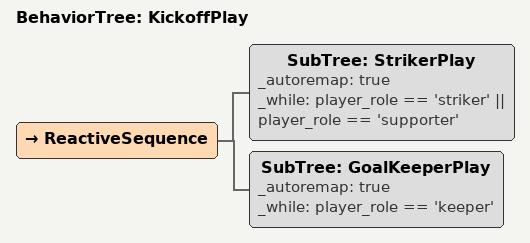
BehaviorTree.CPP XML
<root BTCPP_format="4">
    <BehaviorTree ID="KickoffPlay">
        <ReactiveSequence>
            <SubTree ID="StrikerPlay" _autoremap="true"
                _while="player_role == 'striker' || player_role == 'supporter'" />
            <SubTree ID="GoalKeeperPlay" _autoremap="true"
                _while="player_role == 'keeper'" />
        </ReactiveSequence>
    </BehaviorTree>
</root>
